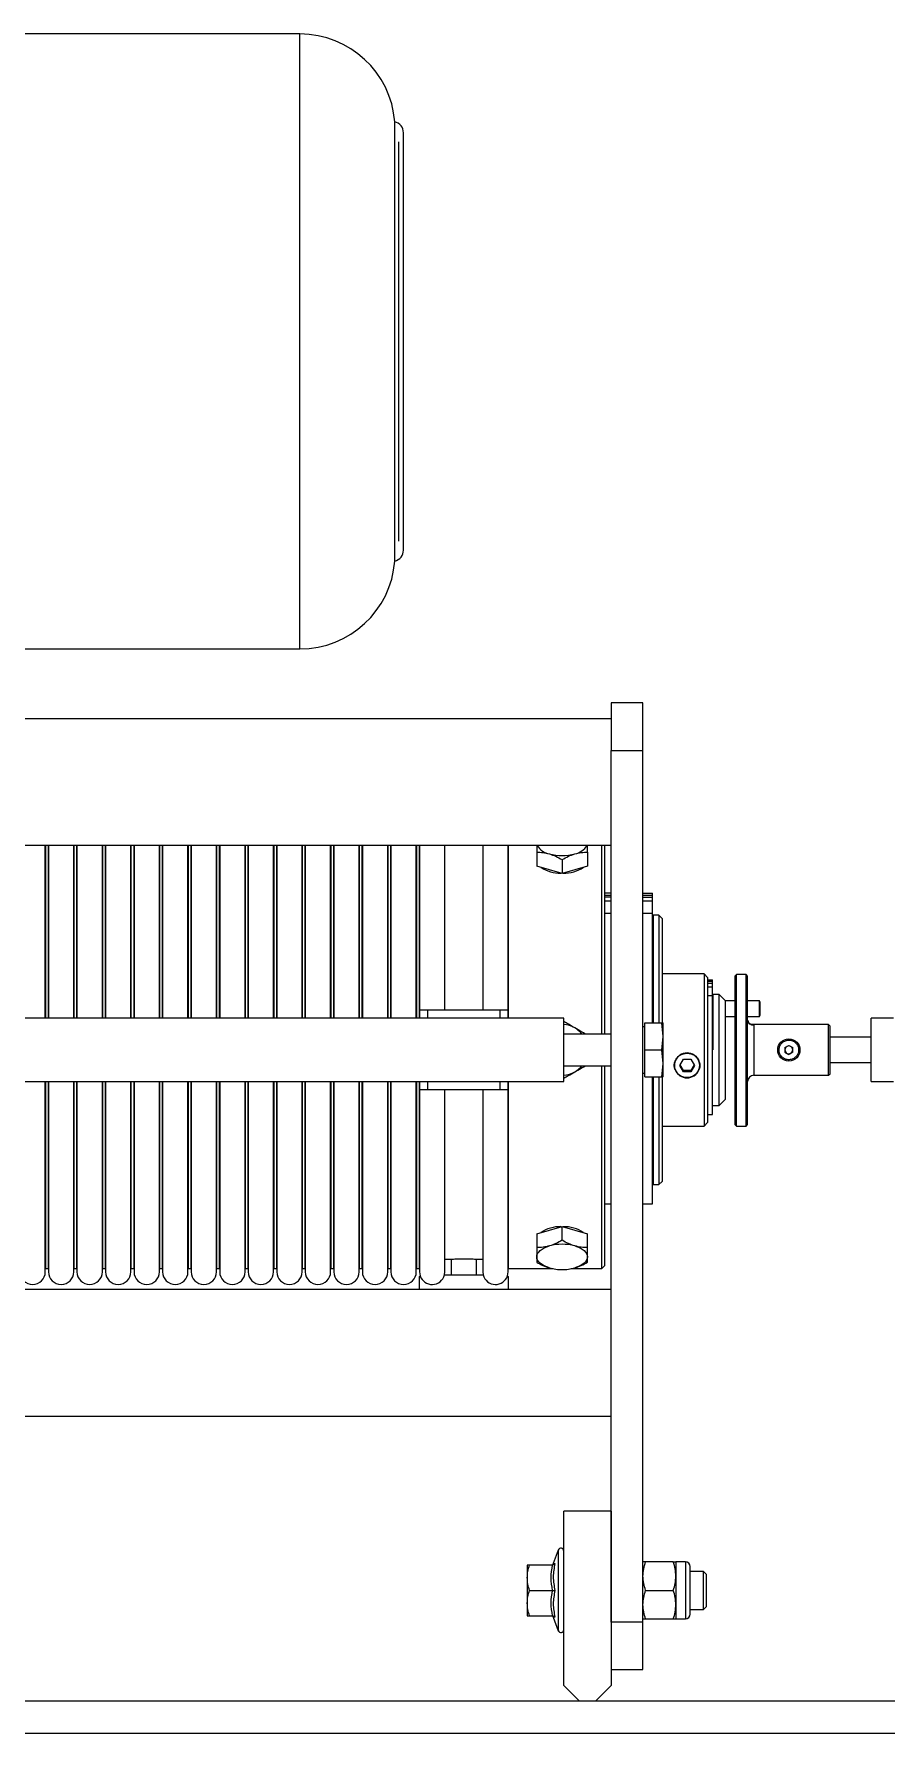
# Model space of a CAD drawing. Header units: centimetres. Extents: x 470464 to 524273, y 49611 to 59074.
# Drawn here: x 488093.8 to 488120.7, y 53014.6 to 53068.2 of the extents above; entities that cross this region are included whole.
import ezdxf

# ---------------------------------------------------------------- set-up
doc = ezdxf.new("R2010")
doc.units = ezdxf.units.CM
doc.header["$MEASUREMENT"] = 0
doc.layers.add('vinç', color=7, linetype='Continuous')

# ---------------------------------------------------------------- blocks, each defined once
blk = doc.blocks.new('ytrbnjytrbtrbrervrer')
at = {"color": 2, "linetype": 'Continuous', "lineweight": 25}
for p, q in [((429377.111, 71709.841), (429377.111, 71808.141)), ((429376.111, 71799.041), (429376.111, 71782.591)), ((429354.561, 71791.991), (429354.561, 71791.291)), ((429356.561, 71791.291), (429356.561, 71791.991)), ((429356.561, 71791.291), (429354.561, 71791.291)), ((429355.161, 71791.291), (429355.161, 71789.991)), ((429355.961, 71789.991), (429355.961, 71791.291)), ((429354.811, 71789.991), (429354.761, 71789.941)), ((429354.761, 71789.941), (429354.761, 71787.523)), ((429355.561, 71789.941), (429354.761, 71789.941)), ((429356.311, 71789.991), (429354.811, 71789.991)), ((429356.361, 71789.941), (429355.561, 71789.941)), ((429356.361, 71789.941), (429356.311, 71789.991)), ((429356.361, 71787.591), (429356.361, 71789.941)), ((429355.417, 71788.691), (429355.489, 71788.816)), ((429355.489, 71788.566), (429355.417, 71788.691)), ((429355.633, 71788.816), (429355.489, 71788.816)), ((429355.633, 71788.816), (429355.705, 71788.691)), ((429355.633, 71788.566), (429355.705, 71788.691)), ((429355.489, 71788.566), (429355.633, 71788.566)), ((429354.055, 71787.791), (429354.011, 71787.766)), ((429354.511, 71787.766), (429354.011, 71787.766)), ((429354.011, 71787.766), (429354.011, 71787.391)), ((429354.439, 71787.791), (429354.055, 71787.791)), ((429354.466, 71787.791), (429354.439, 71787.791)), ((429354.511, 71787.766), (429354.466, 71787.791)), ((429354.511, 71787.391), (429354.511, 71787.766)), ((429354.784, 71787.591), (429356.361, 71787.591)), ((429353.23, 71787.391), (429353.18, 71787.341)), ((429357.961, 71787.341), (429353.18, 71787.341)), ((429353.18, 71787.341), (429353.18, 71787.041)), ((429353.18, 71787.041), (429353.23, 71786.991)), ((429357.961, 71787.041), (429353.18, 71787.041)), ((429357.911, 71787.391), (429353.23, 71787.391)), ((429354.761, 71787.524), (429354.748, 71787.452)), ((429357.961, 71787.341), (429357.911, 71787.391)), ((429357.911, 71786.991), (429357.961, 71787.041)), ((429357.961, 71787.041), (429357.961, 71787.341)), ((429353.23, 71786.991), (429357.911, 71786.991)), ((429354.011, 71786.691), (429353.811, 71786.491)), ((429355.561, 71786.491), (429353.811, 71786.491)), ((429353.811, 71786.491), (429353.811, 71786.291)), ((429354.011, 71786.991), (429354.011, 71786.691)), ((429354.511, 71786.691), (429354.511, 71786.991)), ((429357.311, 71786.491), (429355.561, 71786.491)), ((429357.311, 71786.491), (429357.111, 71786.691)), ((429357.311, 71786.291), (429357.311, 71786.491)), ((429353.271, 71786.131), (429353.161, 71786.021)), ((429353.161, 71786.021), (429357.961, 71786.021)), ((429353.161, 71786.021), (429353.161, 71784.691)), ((429353.271, 71786.131), (429357.851, 71786.131)), ((429353.351, 71786.131), (429353.351, 71786.281)), ((429353.389, 71786.281), (429353.351, 71786.281)), ((429353.389, 71786.131), (429353.389, 71786.281)), ((429353.453, 71786.281), (429353.389, 71786.281)), ((429353.453, 71786.131), (429353.453, 71786.281)), ((429353.566, 71786.281), (429353.453, 71786.281)), ((429353.566, 71786.131), (429353.566, 71786.281)), ((429353.858, 71786.281), (429353.566, 71786.281)), ((429353.858, 71786.281), (429353.858, 71786.131)), ((429357.601, 71786.281), (429353.858, 71786.281)), ((429353.911, 71786.291), (429353.911, 71786.281)), ((429357.211, 71786.281), (429357.211, 71786.291)), ((429357.601, 71786.131), (429357.601, 71786.281)), ((429357.961, 71786.021), (429357.851, 71786.131)), ((429357.961, 71784.691), (429357.961, 71786.021)), ((429372.107, 71786.091), (429372.011, 71785.995)), ((429373.211, 71785.995), (429372.011, 71785.995)), ((429372.011, 71785.995), (429372.011, 71785.581)), ((429373.115, 71786.091), (429372.107, 71786.091)), ((429373.211, 71785.995), (429373.115, 71786.091)), ((429373.211, 71785.581), (429373.211, 71785.995)), ((429355.856, 71785.597), (429356.051, 71785.712)), ((429355.856, 71785.366), (429355.856, 71785.597)), ((429356.035, 71785.702), (429356.214, 71785.597)), ((429356.051, 71785.712), (429356.247, 71785.597)), ((429356.247, 71785.597), (429356.214, 71785.597)), ((429356.214, 71785.597), (429356.214, 71785.366)), ((429356.247, 71785.597), (429356.247, 71785.366)), ((429371.711, 71785.43), (429373.511, 71785.43)), ((429371.711, 71785.43), (429371.711, 71785.128)), ((429373.511, 71785.128), (429373.511, 71785.43)), ((429356.051, 71785.25), (429355.856, 71785.366)), ((429356.214, 71785.366), (429356.035, 71785.26)), ((429356.247, 71785.366), (429356.051, 71785.25)), ((429356.247, 71785.366), (429356.214, 71785.366)), ((429371.711, 71785.128), (429372.161, 71785.128)), ((429371.711, 71785.048), (429371.711, 71784.172)), ((429372.161, 71785.128), (429373.061, 71785.128)), ((429372.611, 71784.172), (429372.611, 71785.048)), ((429373.061, 71785.128), (429373.511, 71785.128)), ((429373.511, 71784.172), (429373.511, 71785.048)), ((429350.617, 71784.091), (429350.617, 71784.391)), ((429350.675, 71784.391), (429350.617, 71784.391)), ((429350.675, 71784.091), (429350.675, 71784.391)), ((429350.739, 71784.391), (429350.675, 71784.391)), ((429350.739, 71784.091), (429350.739, 71784.391)), ((429350.857, 71784.391), (429350.739, 71784.391)), ((429350.857, 71784.091), (429350.857, 71784.391)), ((429351.258, 71784.391), (429350.857, 71784.391)), ((429354.711, 71784.391), (429351.258, 71784.391)), ((429351.258, 71784.391), (429351.258, 71784.091)), ((429351.411, 71784.691), (429351.311, 71784.591)), ((429351.311, 71784.591), (429354.711, 71784.591)), ((429351.311, 71784.591), (429351.311, 71784.411)), ((429351.311, 71784.411), (429354.711, 71784.411)), ((429351.411, 71784.691), (429354.709, 71784.691)), ((429351.486, 71784.411), (429351.486, 71784.391)), ((429355.136, 71784.731), (429354.711, 71784.683)), ((429354.711, 71784.683), (429354.711, 71784.731)), ((429355.136, 71784.731), (429354.711, 71784.731)), ((429354.711, 71784.151), (429354.711, 71784.683)), ((429355.561, 71784.683), (429355.136, 71784.731)), ((429355.986, 71784.731), (429355.136, 71784.731)), ((429355.986, 71784.731), (429355.561, 71784.683)), ((429355.561, 71784.151), (429355.561, 71784.683)), ((429356.411, 71784.683), (429355.986, 71784.731)), ((429356.411, 71784.731), (429355.986, 71784.731)), ((429356.411, 71784.731), (429356.411, 71784.683)), ((429356.411, 71784.151), (429356.411, 71784.683)), ((429356.411, 71784.591), (429359.811, 71784.591)), ((429356.411, 71784.411), (429359.799, 71784.411)), ((429360.416, 71784.391), (429356.411, 71784.391)), ((429356.412, 71784.691), (429359.711, 71784.691)), ((429359.636, 71784.391), (429359.636, 71784.411)), ((429359.811, 71784.591), (429359.711, 71784.691)), ((429359.799, 71784.411), (429359.811, 71784.411)), ((429359.811, 71784.411), (429359.811, 71784.591)), ((429360.416, 71784.091), (429360.416, 71784.391)), ((429344.611, 71784.091), (429344.611, 71783.091)), ((429346.111, 71784.091), (429344.611, 71784.091)), ((429346.111, 71783.091), (429346.111, 71784.091)), ((429373.611, 71784.091), (429346.111, 71784.091)), ((429355.561, 71784.151), (429354.711, 71784.151)), ((429354.829, 71784.151), (429354.829, 71784.091)), ((429356.411, 71784.151), (429355.561, 71784.151)), ((429356.292, 71784.091), (429356.292, 71784.151)), ((429373.611, 71784.091), (429373.611, 71783.091)), ((429375.111, 71784.091), (429373.611, 71784.091)), ((429375.111, 71783.091), (429375.111, 71784.091)), ((429344.611, 71783.091), (429346.111, 71783.091)), ((429345.111, 71783.091), (429345.111, 71738.541)), ((429373.611, 71783.091), (429346.111, 71783.091)), ((429349.111, 71783.091), (429349.111, 71738.541)), ((429355.061, 71782.891), (429349.111, 71782.891)), ((429355.061, 71782.791), (429349.111, 71782.791)), ((429350.617, 71783.091), (429350.617, 71782.891)), ((429350.675, 71782.891), (429350.675, 71783.091)), ((429350.739, 71783.091), (429350.739, 71782.891)), ((429350.857, 71782.891), (429350.857, 71783.091)), ((429351.258, 71783.091), (429351.258, 71782.891)), ((429355.061, 71783.091), (429355.061, 71781.591)), ((429356.061, 71781.591), (429356.061, 71783.091)), ((429362.361, 71782.891), (429356.061, 71782.891)), ((429362.461, 71782.791), (429356.061, 71782.791)), ((429360.416, 71782.891), (429360.416, 71783.091)), ((429362.461, 71782.791), (429362.361, 71782.891)), ((429362.461, 71781.826), (429362.461, 71782.791)), ((429363.111, 71738.541), (429363.111, 71783.091)), ((429367.111, 71738.541), (429367.111, 71783.091)), ((429370.111, 71783.091), (429370.111, 71781.591)), ((429370.111, 71783.091), (429375.611, 71783.091)), ((429375.611, 71783.091), (429376.111, 71782.591)), ((429349.324, 71782.341), (429349.764, 71782.341)), ((429349.764, 71782.341), (429349.88, 71781.941)), ((429361.242, 71781.941), (429361.358, 71782.341)), ((429361.798, 71782.341), (429361.358, 71782.341)), ((429376.111, 71782.591), (429376.111, 71782.091)), ((429349.88, 71781.941), (429349.995, 71781.541)), ((429361.127, 71781.541), (429361.242, 71781.941)), ((429376.111, 71782.091), (429375.611, 71781.591)), ((429376.111, 71782.091), (429376.111, 71737.041)), ((429349.555, 71781.541), (429349.995, 71781.541)), ((429349.88, 71781.141), (429349.764, 71780.741)), ((429349.995, 71781.541), (429349.88, 71781.141)), ((429356.561, 71781.591), (429354.561, 71781.591)), ((429354.561, 71781.591), (429354.561, 71738.541)), ((429356.561, 71738.541), (429356.561, 71781.591)), ((429361.567, 71781.541), (429361.127, 71781.541)), ((429361.242, 71781.141), (429361.127, 71781.541)), ((429361.358, 71780.741), (429361.242, 71781.141)), ((429362.461, 71779.844), (429362.461, 71781.256)), ((429375.611, 71781.591), (429370.111, 71781.591)), ((429371.34, 71781.417), (429373.882, 71781.417)), ((429371.34, 71781.417), (429371.766, 71781.262)), ((429371.765, 71781.262), (429371.762, 71781.311)), ((429371.811, 71781.238), (429371.811, 71780.513)), ((429372.611, 71780.513), (429372.611, 71781.238)), ((429373.411, 71781.238), (429373.414, 71781.258)), ((429373.411, 71780.513), (429373.411, 71781.238)), ((429373.421, 71781.249), (429373.457, 71781.262)), ((429373.456, 71781.262), (429373.882, 71781.417)), ((429373.46, 71781.311), (429373.457, 71781.262)), ((429349.324, 71780.741), (429349.764, 71780.741)), ((429361.358, 71780.741), (429361.798, 71780.741)), ((429371.811, 71780.441), (429372.211, 71780.441)), ((429372.211, 71780.441), (429373.011, 71780.441)), ((429373.011, 71780.441), (429373.411, 71780.441)), ((429349.111, 71779.844), (429354.561, 71779.844)), ((429354.311, 71779.841), (429349.111, 71779.841)), ((429354.561, 71779.841), (429354.311, 71779.841)), ((429354.311, 71779.841), (429354.311, 71779.591)), ((429354.561, 71779.591), (429354.311, 71779.591)), ((429354.311, 71779.591), (429354.311, 71777.291)), ((429356.561, 71779.844), (429362.461, 71779.844)), ((429356.811, 71779.841), (429356.561, 71779.841)), ((429356.811, 71779.591), (429356.561, 71779.591)), ((429356.811, 71779.591), (429356.811, 71779.841)), ((429362.561, 71779.841), (429356.811, 71779.841)), ((429356.811, 71777.291), (429356.811, 71779.591)), ((429362.453, 71779.841), (429362.461, 71779.844)), ((429362.711, 71779.841), (429362.69, 71779.82)), ((429362.711, 71779.841), (429363.111, 71779.841)), ((429349.111, 71779.041), (429354.311, 71779.041)), ((429356.811, 71779.041), (429362.561, 71779.041)), ((429362.161, 71778.841), (429362.161, 71779.041)), ((429362.561, 71779.041), (429362.661, 71779.054)), ((429362.661, 71777.829), (429362.661, 71779.054)), ((429362.661, 71778.841), (429362.161, 71778.841)), ((429362.161, 71777.841), (429362.161, 71778.041)), ((429362.161, 71778.041), (429362.661, 71778.041)), ((429354.311, 71777.841), (429349.111, 71777.841)), ((429362.561, 71777.841), (429356.811, 71777.841)), ((429362.661, 71777.829), (429362.561, 71777.841)), ((429349.111, 71777.041), (429354.311, 71777.041)), ((429354.561, 71777.039), (429349.111, 71777.039)), ((429349.111, 71776.944), (429354.561, 71776.944)), ((429354.561, 71776.941), (429349.111, 71776.941)), ((429354.311, 71777.291), (429354.561, 71777.291)), ((429354.311, 71777.291), (429354.311, 71777.041)), ((429354.311, 71777.041), (429354.561, 71777.041)), ((429356.561, 71777.291), (429356.811, 71777.291)), ((429356.561, 71777.041), (429356.811, 71777.041)), ((429362.461, 71777.039), (429356.561, 71777.039)), ((429356.561, 71776.944), (429362.461, 71776.944)), ((429362.561, 71776.941), (429356.561, 71776.941)), ((429356.811, 71777.041), (429356.811, 71777.291)), ((429356.811, 71777.041), (429362.561, 71777.041)), ((429362.461, 71777.039), (429362.453, 71777.041)), ((429362.453, 71776.941), (429362.461, 71776.944)), ((429362.461, 71776.944), (429362.461, 71777.039)), ((429362.69, 71777.063), (429362.711, 71777.041)), ((429363.111, 71777.041), (429362.711, 71777.041)), ((429339.796, 71776.538), (429326.626, 71776.538)), ((429339.511, 71776.391), (429326.911, 71776.391)), ((429340.138, 71776.263), (429326.284, 71776.263)), ((429349.111, 71776.141), (429354.561, 71776.141)), ((429354.561, 71776.139), (429349.111, 71776.139)), ((429349.111, 71776.044), (429354.561, 71776.044)), ((429354.561, 71776.041), (429349.111, 71776.041)), ((429356.561, 71776.141), (429362.561, 71776.141)), ((429362.461, 71776.139), (429356.561, 71776.139)), ((429356.561, 71776.044), (429362.461, 71776.044)), ((429362.561, 71776.041), (429356.561, 71776.041)), ((429362.461, 71776.139), (429362.453, 71776.141)), ((429362.453, 71776.041), (429362.461, 71776.044)), ((429362.461, 71776.044), (429362.461, 71776.139)), ((429349.111, 71775.241), (429354.561, 71775.241)), ((429354.561, 71775.239), (429349.111, 71775.239)), ((429356.561, 71775.241), (429362.561, 71775.241)), ((429362.461, 71775.239), (429356.561, 71775.239)), ((429362.461, 71775.239), (429362.453, 71775.241)), ((429362.461, 71775.144), (429362.461, 71775.239)), ((429349.111, 71775.144), (429354.561, 71775.144)), ((429354.561, 71775.141), (429349.111, 71775.141)), ((429356.561, 71775.144), (429362.461, 71775.144)), ((429362.561, 71775.141), (429356.561, 71775.141)), ((429362.453, 71775.141), (429362.461, 71775.144)), ((429349.111, 71774.341), (429354.561, 71774.341)), ((429354.561, 71774.339), (429349.111, 71774.339)), ((429349.111, 71774.244), (429354.561, 71774.244)), ((429354.561, 71774.241), (429349.111, 71774.241)), ((429356.561, 71774.341), (429362.561, 71774.341)), ((429362.461, 71774.339), (429356.561, 71774.339)), ((429356.561, 71774.244), (429362.461, 71774.244)), ((429362.561, 71774.241), (429356.561, 71774.241)), ((429362.461, 71774.339), (429362.453, 71774.341)), ((429362.453, 71774.241), (429362.461, 71774.244)), ((429362.461, 71774.244), (429362.461, 71774.339)), ((429342.911, 71773.272), (429323.511, 71773.272)), ((429323.511, 71773.272), (429323.511, 71761.991)), ((429342.911, 71761.991), (429342.911, 71773.272)), ((429349.111, 71773.441), (429354.561, 71773.441)), ((429354.561, 71773.439), (429349.111, 71773.439)), ((429349.111, 71773.344), (429354.561, 71773.344)), ((429354.561, 71773.341), (429349.111, 71773.341)), ((429356.561, 71773.441), (429362.561, 71773.441)), ((429362.461, 71773.439), (429356.561, 71773.439)), ((429356.561, 71773.344), (429362.461, 71773.344)), ((429362.561, 71773.341), (429356.561, 71773.341)), ((429362.461, 71773.439), (429362.453, 71773.441)), ((429362.453, 71773.341), (429362.461, 71773.344)), ((429362.461, 71773.344), (429362.461, 71773.439)), ((429349.111, 71772.541), (429354.561, 71772.541)), ((429354.561, 71772.539), (429349.111, 71772.539)), ((429349.111, 71772.444), (429354.561, 71772.444)), ((429354.561, 71772.441), (429349.111, 71772.441)), ((429356.561, 71772.541), (429362.561, 71772.541)), ((429362.461, 71772.539), (429356.561, 71772.539)), ((429356.561, 71772.444), (429362.461, 71772.444)), ((429362.561, 71772.441), (429356.561, 71772.441)), ((429362.461, 71772.539), (429362.453, 71772.541)), ((429362.453, 71772.441), (429362.461, 71772.444)), ((429362.461, 71772.444), (429362.461, 71772.539)), ((429349.111, 71771.641), (429354.561, 71771.641)), ((429354.561, 71771.639), (429349.111, 71771.639)), ((429349.111, 71771.544), (429354.561, 71771.544)), ((429354.561, 71771.541), (429349.111, 71771.541)), ((429356.561, 71771.641), (429362.561, 71771.641)), ((429362.461, 71771.639), (429356.561, 71771.639)), ((429356.561, 71771.544), (429362.461, 71771.544)), ((429362.561, 71771.541), (429356.561, 71771.541)), ((429362.461, 71771.639), (429362.453, 71771.641)), ((429362.453, 71771.541), (429362.461, 71771.544)), ((429362.461, 71771.544), (429362.461, 71771.639)), ((429349.111, 71770.741), (429354.561, 71770.741)), ((429354.561, 71770.739), (429349.111, 71770.739)), ((429349.111, 71770.644), (429354.561, 71770.644)), ((429354.561, 71770.641), (429349.111, 71770.641)), ((429356.561, 71770.741), (429362.561, 71770.741)), ((429362.461, 71770.739), (429356.561, 71770.739)), ((429356.561, 71770.644), (429362.461, 71770.644)), ((429362.561, 71770.641), (429356.561, 71770.641)), ((429362.461, 71770.739), (429362.453, 71770.741)), ((429362.453, 71770.641), (429362.461, 71770.644)), ((429362.461, 71770.644), (429362.461, 71770.739)), ((429349.111, 71769.841), (429354.561, 71769.841)), ((429354.561, 71769.839), (429349.111, 71769.839)), ((429349.111, 71769.744), (429354.561, 71769.744)), ((429354.561, 71769.741), (429349.111, 71769.741)), ((429356.561, 71769.841), (429362.561, 71769.841)), ((429362.461, 71769.839), (429356.561, 71769.839)), ((429356.561, 71769.744), (429362.461, 71769.744)), ((429362.561, 71769.741), (429356.561, 71769.741)), ((429362.461, 71769.839), (429362.453, 71769.841)), ((429362.453, 71769.741), (429362.461, 71769.744)), ((429362.461, 71769.744), (429362.461, 71769.839)), ((429349.111, 71768.941), (429354.561, 71768.941)), ((429354.561, 71768.939), (429349.111, 71768.939)), ((429349.111, 71768.844), (429354.561, 71768.844)), ((429354.561, 71768.841), (429349.111, 71768.841)), ((429356.561, 71768.941), (429362.561, 71768.941)), ((429362.461, 71768.939), (429356.561, 71768.939)), ((429356.561, 71768.844), (429362.461, 71768.844)), ((429362.561, 71768.841), (429356.561, 71768.841)), ((429362.461, 71768.939), (429362.453, 71768.941)), ((429362.453, 71768.841), (429362.461, 71768.844)), ((429362.461, 71768.844), (429362.461, 71768.939)), ((429349.111, 71768.041), (429354.561, 71768.041)), ((429354.561, 71768.039), (429349.111, 71768.039)), ((429349.111, 71767.944), (429354.561, 71767.944)), ((429354.561, 71767.941), (429349.111, 71767.941)), ((429356.561, 71768.041), (429362.561, 71768.041)), ((429362.461, 71768.039), (429356.561, 71768.039)), ((429356.561, 71767.944), (429362.461, 71767.944)), ((429362.561, 71767.941), (429356.561, 71767.941)), ((429362.461, 71768.039), (429362.453, 71768.041)), ((429362.453, 71767.941), (429362.461, 71767.944)), ((429362.461, 71767.944), (429362.461, 71768.039)), ((429349.111, 71767.141), (429354.561, 71767.141)), ((429354.561, 71767.139), (429349.111, 71767.139)), ((429349.111, 71767.044), (429354.561, 71767.044)), ((429354.561, 71767.041), (429349.111, 71767.041)), ((429356.561, 71767.141), (429362.561, 71767.141)), ((429362.461, 71767.139), (429356.561, 71767.139)), ((429356.561, 71767.044), (429362.461, 71767.044)), ((429362.561, 71767.041), (429356.561, 71767.041)), ((429362.461, 71767.139), (429362.453, 71767.141)), ((429362.453, 71767.041), (429362.461, 71767.044)), ((429362.461, 71767.044), (429362.461, 71767.139)), ((429349.111, 71766.241), (429354.561, 71766.241)), ((429354.561, 71766.239), (429349.111, 71766.239)), ((429349.111, 71766.144), (429354.561, 71766.144)), ((429354.561, 71766.141), (429349.111, 71766.141)), ((429356.561, 71766.241), (429362.561, 71766.241)), ((429362.461, 71766.239), (429356.561, 71766.239)), ((429356.561, 71766.144), (429362.461, 71766.144)), ((429362.561, 71766.141), (429356.561, 71766.141)), ((429362.461, 71766.239), (429362.453, 71766.241)), ((429362.453, 71766.141), (429362.461, 71766.144)), ((429362.461, 71766.144), (429362.461, 71766.239)), ((429349.111, 71765.341), (429354.561, 71765.341)), ((429354.561, 71765.339), (429349.111, 71765.339)), ((429349.111, 71765.244), (429354.561, 71765.244)), ((429354.561, 71765.241), (429349.111, 71765.241)), ((429356.561, 71765.341), (429362.561, 71765.341)), ((429362.461, 71765.339), (429356.561, 71765.339)), ((429356.561, 71765.244), (429362.461, 71765.244)), ((429362.561, 71765.241), (429356.561, 71765.241)), ((429362.461, 71765.339), (429362.453, 71765.341)), ((429362.453, 71765.241), (429362.461, 71765.244)), ((429362.461, 71765.244), (429362.461, 71765.339))]:
    blk.add_line(p, q, dxfattribs=at)
at = {"color": 2, "linetype": 'Continuous', "lineweight": 25, "flags": 128}
for points in [[(429354.633, 71787.396), (429354.628, 71787.395), (429354.59, 71787.391)], [(429353.161, 71785.529), (429353.16, 71785.481), (429353.161, 71785.434)], [(429355.664, 71785.481), (429355.681, 71785.598), (429355.731, 71785.704), (429355.81, 71785.791), (429355.91, 71785.85), (429356.022, 71785.876), (429356.138, 71785.867), (429356.245, 71785.824), (429356.335, 71785.751), (429356.401, 71785.653), (429356.435, 71785.54), (429356.435, 71785.422), (429356.401, 71785.31), (429356.335, 71785.212), (429356.245, 71785.138), (429356.138, 71785.095), (429356.022, 71785.087), (429355.91, 71785.113), (429355.81, 71785.172), (429355.731, 71785.258), (429355.681, 71785.365), (429355.664, 71785.481)], [(429361.744, 71781.941), (429361.773, 71782.028), (429361.808, 71782.107), (429361.847, 71782.176), (429361.891, 71782.234), (429361.938, 71782.28), (429361.987, 71782.314), (429362.039, 71782.334), (429362.091, 71782.341)], [(429362.091, 71782.341), (429362.143, 71782.334), (429362.194, 71782.314), (429362.244, 71782.28), (429362.291, 71782.234), (429362.334, 71782.176), (429362.374, 71782.107), (429362.408, 71782.028), (429362.437, 71781.941)], [(429362.091, 71780.741), (429362.039, 71780.748), (429361.987, 71780.769), (429361.938, 71780.802), (429361.891, 71780.848), (429361.847, 71780.907), (429361.808, 71780.976), (429361.773, 71781.054), (429361.744, 71781.141)], [(429362.437, 71781.141), (429362.408, 71781.054), (429362.374, 71780.976), (429362.334, 71780.907), (429362.291, 71780.848), (429362.244, 71780.802), (429362.194, 71780.769), (429362.143, 71780.748), (429362.091, 71780.741)], [(429362.69, 71779.82), (429362.685, 71779.822), (429362.561, 71779.841)], [(429362.561, 71777.041), (429362.685, 71777.061), (429362.69, 71777.063)]]:
    blk.add_lwpolyline(points, dxfattribs=at)
at = {"color": 2, "linetype": 'Continuous', "lineweight": 25}
blk.add_circle((429355.561, 71788.691), 0.35, dxfattribs=at)
for centre, radius, start, end in [((429355.561, 71788.691), 0.125, 150, 210), ((429355.561, 71788.691), 0.125, 90, 150), ((429355.561, 71788.691), 0.125, 210, 270), ((429355.561, 71788.691), 0.125, 30, 90), ((429355.561, 71788.691), 0.125, 270, 330), ((429355.561, 71788.691), 0.125, 330, 30), ((429354.586, 71787.589), 0.198, 283.6524, 0.7063), ((429356.561, 71787.591), 0.2, 180, 270), ((429354.402, 71785.481), 1.244, 175.6769, 184.3231), ((429356.061, 71785.481), 0.403, 111.5924, 248.4076), ((429356.051, 71785.497), 0.384, 68.9813, 111.0187), ((429356.04, 71785.481), 0.403, 291.5928, 68.4072), ((429371.862, 71785.43), 0.151, 90, 180), ((429373.36, 71785.43), 0.151, 0, 90), ((429356.051, 71785.465), 0.384, 248.9813, 291.0187), ((429348.81, 71781.832), 0.578, 10.9209, 58.6294), ((429348.843, 71781.593), 1.142, 359.1919, 33.013), ((429362.248, 71781.602), 1.111, 146.4926, 181.3025), ((429347.925, 71781.541), 1.506, 344.6021, 15.3979), ((429355.561, 71781.541), 0.8, 150, 176.4167), ((429355.561, 71781.541), 0.8, 128.6822, 150), ((429355.561, 71781.541), 0.8, 30, 51.3178), ((429355.561, 71781.541), 0.8, 3.5833, 30), ((429363.197, 71781.541), 1.506, 164.6021, 195.3979), ((429360.985, 71781.541), 1.506, 344.6021, 15.3979), ((429348.852, 71781.222), 0.531, 299.141, 351.3088), ((429348.865, 71781.483), 1.121, 326.649, 1.1462), ((429362.257, 71781.483), 1.121, 178.8538, 213.351), ((429371.371, 71781.501), 0.09, 90, 250), ((429373.851, 71781.501), 0.09, 290, 90), ((429362.561, 71779.441), 0.4, 284.4775, 71.2278), ((429362.561, 71777.441), 0.4, 288.7722, 75.5225), ((429362.561, 71776.541), 0.4, 270, 90), ((429326.626, 71776.188), 0.35, 90, 167.6264), ((429339.796, 71776.188), 0.35, 12.3736, 90), ((429326.511, 71773.272), 3, 94.337, 180), ((429339.911, 71773.272), 3, 0, 85.663), ((429362.561, 71775.641), 0.4, 270, 90), ((429362.561, 71774.741), 0.4, 270, 90), ((429362.561, 71773.841), 0.4, 270, 90), ((429362.561, 71772.941), 0.4, 270, 90), ((429362.561, 71772.041), 0.4, 270, 90), ((429362.561, 71771.141), 0.4, 270, 90), ((429362.561, 71770.241), 0.4, 270, 90), ((429362.561, 71769.341), 0.4, 270, 90), ((429362.561, 71768.441), 0.4, 270, 90), ((429362.561, 71767.541), 0.4, 270, 90), ((429362.561, 71766.641), 0.4, 270, 90), ((429362.561, 71765.741), 0.4, 270, 90), ((429362.561, 71764.841), 0.4, 270, 90)]:
    blk.add_arc(centre, radius, start, end, dxfattribs=at)
for points, knots in [([(429355.293, 71788.536), (429355.277, 71788.572), (429355.252, 71788.627), (429355.249, 71788.709), (429355.259, 71788.772), (429355.282, 71788.832), (429355.326, 71788.9), (429355.402, 71788.966), (429355.498, 71788.999), (429355.579, 71789.003), (429355.642, 71788.993), (429355.701, 71788.97), (429355.771, 71788.927), (429355.806, 71788.878), (429355.829, 71788.846)], [0, 0, 0, 0, 0.11972, 0.184889, 0.249996, 0.315165, 0.380275, 0.499995, 0.61972, 0.684884, 0.749996, 0.815165, 0.880276, 1, 1, 1, 1]), ([(429355.829, 71788.846), (429355.845, 71788.81), (429355.87, 71788.755), (429355.873, 71788.673), (429355.862, 71788.61), (429355.84, 71788.551), (429355.796, 71788.482), (429355.72, 71788.416), (429355.624, 71788.383), (429355.543, 71788.38), (429355.48, 71788.39), (429355.421, 71788.412), (429355.351, 71788.456), (429355.316, 71788.505), (429355.293, 71788.536)], [0, 0, 0, 0, 0.119718, 0.184888, 0.250001, 0.315162, 0.380276, 0.499997, 0.619723, 0.684886, 0.749999, 0.815168, 0.880279, 1, 1, 1, 1]), ([(429354.761, 71787.524), (429354.761, 71787.524), (429354.761, 71787.522), (429354.762, 71787.533), (429354.765, 71787.56), (429354.773, 71787.586), (429354.781, 71787.59), (429354.784, 71787.591)], [0, 0, 0, 0, 0.005286, 0.12901, 0.503498, 0.751678, 1, 1, 1, 1]), ([(429354.748, 71787.453), (429354.746, 71787.45), (429354.741, 71787.444), (429354.716, 71787.431), (429354.678, 71787.41), (429354.645, 71787.4), (429354.63, 71787.395)], [0, 0, 0, 0, 0.320752, 0.591295, 0.812993, 1, 1, 1, 1]), ([(429355.561, 71786.691), (429355.46, 71786.691), (429355.257, 71786.691), (429354.964, 71786.691), (429354.694, 71786.691), (429354.458, 71786.691), (429354.264, 71786.691), (429354.12, 71786.691), (429354.028, 71786.691), (429354.017, 71786.691), (429354.011, 71786.691)], [0, 0, 0, 0, 0.125001, 0.250001, 0.374999, 0.5, 0.625, 0.749999, 0.874999, 1, 1, 1, 1]), ([(429357.111, 71786.691), (429357.105, 71786.691), (429357.094, 71786.691), (429357.002, 71786.691), (429356.858, 71786.691), (429356.664, 71786.691), (429356.428, 71786.691), (429356.158, 71786.691), (429355.865, 71786.691), (429355.662, 71786.691), (429355.561, 71786.691)], [0, 0, 0, 0, 0.125001, 0.250001, 0.375, 0.5, 0.625001, 0.749999, 0.874999, 1, 1, 1, 1]), ([(429353.811, 71786.291), (429353.817, 71786.291), (429353.831, 71786.291), (429353.935, 71786.291), (429354.096, 71786.291), (429354.316, 71786.291), (429354.582, 71786.291), (429354.887, 71786.291), (429355.217, 71786.291), (429355.446, 71786.291), (429355.561, 71786.291)], [0, 0, 0, 0, 0.125, 0.25, 0.375001, 0.500001, 0.625001, 0.750001, 0.875, 1, 1, 1, 1]), ([(429355.913, 71785.107), (429355.873, 71785.127), (429355.792, 71785.167), (429355.703, 71785.273), (429355.66, 71785.384), (429355.649, 71785.499), (429355.668, 71785.615), (429355.734, 71785.734), (429355.822, 71785.815), (429355.888, 71785.844), (429355.913, 71785.856)], [0, 0, 0, 0, 0.1393924, 0.2787545, 0.4184968, 0.4999848, 0.6377802, 0.7755318, 0.9144853, 1, 1, 1, 1]), ([(429355.913, 71785.856), (429355.95, 71785.868), (429356.025, 71785.893), (429356.122, 71785.882), (429356.173, 71785.862), (429356.188, 71785.856)], [0, 0, 0, 0, 0.412016, 0.818547, 1, 1, 1, 1]), ([(429373.36, 71785.581), (429373.35, 71785.581), (429373.335, 71785.581), (429373.241, 71785.581), (429373.145, 71785.581), (429373.025, 71785.581), (429372.85, 71785.581), (429372.611, 71785.581), (429372.372, 71785.581), (429372.197, 71785.581), (429372.077, 71785.581), (429371.981, 71785.581), (429371.887, 71785.581), (429371.872, 71785.581), (429371.862, 71785.581)], [0, 0, 0, 0, 0.119728, 0.184181, 0.250001, 0.315821, 0.380273, 0.500001, 0.619728, 0.68418, 0.75, 0.81582, 0.880272, 1, 1, 1, 1]), ([(429356.188, 71785.107), (429356.151, 71785.094), (429356.078, 71785.07), (429355.981, 71785.08), (429355.929, 71785.101), (429355.913, 71785.107)], [0, 0, 0, 0, 0.412029, 0.818553, 1, 1, 1, 1]), ([(429372.161, 71785.128), (429372.086, 71785.124), (429371.933, 71785.116), (429371.786, 71785.071), (429371.711, 71785.048)], [0, 0, 0, 0, 0.494512, 1, 1, 1, 1]), ([(429371.711, 71785.048), (429371.711, 71785.07), (429371.711, 71785.116), (429371.711, 71785.124), (429371.711, 71785.128)], [0, 0, 0, 0, 0.495464, 1, 1, 1, 1]), ([(429372.611, 71785.048), (429372.538, 71785.07), (429372.39, 71785.116), (429372.238, 71785.124), (429372.161, 71785.128)], [0, 0, 0, 0, 0.49546, 1, 1, 1, 1]), ([(429373.061, 71785.128), (429372.986, 71785.124), (429372.833, 71785.116), (429372.686, 71785.071), (429372.611, 71785.048)], [0, 0, 0, 0, 0.494509, 1, 1, 1, 1]), ([(429373.511, 71785.048), (429373.438, 71785.07), (429373.29, 71785.116), (429373.138, 71785.124), (429373.061, 71785.128)], [0, 0, 0, 0, 0.495458, 1, 1, 1, 1]), ([(429373.511, 71785.048), (429373.511, 71785.07), (429373.511, 71785.116), (429373.511, 71785.124), (429373.511, 71785.128)], [0, 0, 0, 0, 0.495464, 1, 1, 1, 1]), ([(429372.161, 71784.091), (429372.086, 71784.095), (429371.933, 71784.104), (429371.786, 71784.149), (429371.711, 71784.172)], [0, 0, 0, 0, 0.49451, 1, 1, 1, 1]), ([(429371.711, 71784.172), (429371.711, 71784.149), (429371.711, 71784.104), (429371.711, 71784.095), (429371.711, 71784.091)], [0, 0, 0, 0, 0.495464, 1, 1, 1, 1]), ([(429372.611, 71784.172), (429372.538, 71784.149), (429372.39, 71784.104), (429372.238, 71784.095), (429372.161, 71784.091)], [0, 0, 0, 0, 0.49546, 1, 1, 1, 1]), ([(429373.061, 71784.091), (429372.986, 71784.095), (429372.833, 71784.104), (429372.686, 71784.149), (429372.611, 71784.172)], [0, 0, 0, 0, 0.4945077, 1, 1, 1, 1]), ([(429373.511, 71784.172), (429373.438, 71784.149), (429373.29, 71784.104), (429373.138, 71784.095), (429373.061, 71784.091)], [0, 0, 0, 0, 0.495457, 1, 1, 1, 1]), ([(429373.511, 71784.091), (429373.511, 71784.095), (429373.511, 71784.104), (429373.511, 71784.149), (429373.511, 71784.172)], [0, 0, 0, 0, 0.4945048, 1, 1, 1, 1]), ([(429349.324, 71782.341), (429349.268, 71782.341), (429349.189, 71782.341), (429349.129, 71782.341), (429349.111, 71782.341)], [0, 0, 0, 0, 0.706636, 1, 1, 1, 1]), ([(429349.378, 71781.941), (429349.361, 71782.008), (429349.329, 71782.144), (429349.325, 71782.275), (429349.324, 71782.341)], [0, 0, 0, 0, 0.494518, 1, 1, 1, 1]), ([(429355.061, 71782.275), (429355.036, 71782.232), (429354.973, 71782.123), (429354.908, 71782.01), (429354.868, 71781.941)], [0, 0, 0, 0, 0.394354, 1, 1, 1, 1]), ([(429356.254, 71781.941), (429356.215, 71782.008), (429356.15, 71782.121), (429356.087, 71782.231), (429356.061, 71782.275)], [0, 0, 0, 0, 0.593568, 1, 1, 1, 1]), ([(429361.798, 71782.341), (429361.797, 71782.276), (429361.794, 71782.145), (429361.761, 71782.01), (429361.744, 71781.941)], [0, 0, 0, 0, 0.495449, 1, 1, 1, 1]), ([(429362.091, 71782.341), (429362.049, 71782.341), (429361.964, 71782.341), (429361.854, 71782.341), (429361.798, 71782.341)], [0, 0, 0, 0, 0.494518, 1, 1, 1, 1]), ([(429362.26, 71782.341), (429362.24, 71782.341), (429362.199, 71782.341), (429362.127, 71782.341), (429362.091, 71782.341)], [0, 0, 0, 0, 0.495468, 1, 1, 1, 1]), ([(429362.437, 71781.941), (429362.415, 71782.008), (429362.369, 71782.144), (429362.297, 71782.275), (429362.26, 71782.341)], [0, 0, 0, 0, 0.49452, 1, 1, 1, 1]), ([(429349.555, 71781.541), (429349.519, 71781.606), (429349.446, 71781.737), (429349.401, 71781.873), (429349.378, 71781.941)], [0, 0, 0, 0, 0.495463, 1, 1, 1, 1]), ([(429354.868, 71781.941), (429354.829, 71781.874), (429354.761, 71781.756), (429354.695, 71781.641), (429354.666, 71781.591)], [0, 0, 0, 0, 0.566042, 1, 1, 1, 1]), ([(429356.456, 71781.591), (429356.428, 71781.64), (429356.362, 71781.754), (429356.293, 71781.873), (429356.254, 71781.941)], [0, 0, 0, 0, 0.42245, 1, 1, 1, 1]), ([(429361.744, 71781.941), (429361.722, 71781.874), (429361.676, 71781.739), (429361.604, 71781.608), (429361.567, 71781.541)], [0, 0, 0, 0, 0.494509, 1, 1, 1, 1]), ([(429362.491, 71781.541), (429362.489, 71781.606), (429362.486, 71781.737), (429362.454, 71781.873), (429362.437, 71781.941)], [0, 0, 0, 0, 0.495463, 1, 1, 1, 1]), ([(429349.324, 71780.741), (429349.325, 71780.806), (429349.328, 71780.937), (429349.361, 71781.073), (429349.378, 71781.141)], [0, 0, 0, 0, 0.495449, 1, 1, 1, 1]), ([(429349.378, 71781.141), (429349.4, 71781.208), (429349.445, 71781.344), (429349.518, 71781.475), (429349.555, 71781.541)], [0, 0, 0, 0, 0.494511, 1, 1, 1, 1]), ([(429361.567, 71781.541), (429361.603, 71781.476), (429361.676, 71781.345), (429361.721, 71781.21), (429361.744, 71781.141)], [0, 0, 0, 0, 0.495454, 1, 1, 1, 1]), ([(429361.744, 71781.141), (429361.761, 71781.074), (429361.793, 71780.939), (429361.796, 71780.808), (429361.798, 71780.741)], [0, 0, 0, 0, 0.494518, 1, 1, 1, 1]), ([(429362.26, 71780.741), (429362.296, 71780.806), (429362.369, 71780.937), (429362.414, 71781.073), (429362.437, 71781.141)], [0, 0, 0, 0, 0.495449, 1, 1, 1, 1]), ([(429362.437, 71781.141), (429362.453, 71781.208), (429362.486, 71781.344), (429362.489, 71781.475), (429362.491, 71781.541)], [0, 0, 0, 0, 0.49451, 1, 1, 1, 1]), ([(429371.762, 71781.311), (429371.904, 71781.287), (429372.189, 71781.238), (429372.47, 71781.287), (429372.611, 71781.311)], [0, 0, 0, 0, 0.499537, 1, 1, 1, 1]), ([(429371.762, 71781.311), (429371.768, 71781.308), (429371.781, 71781.301), (429371.797, 71781.284), (429371.809, 71781.262), (429371.81, 71781.246), (429371.811, 71781.238)], [0, 0, 0, 0, 0.250109, 0.500483, 0.76905, 1, 1, 1, 1]), ([(429371.765, 71781.262), (429371.781, 71781.25), (429371.802, 71781.235), (429371.802, 71781.245), (429371.803, 71781.247)], [0, 0, 0, 0, 0.798609, 1, 1, 1, 1]), ([(429372.611, 71781.238), (429372.478, 71781.217), (429372.211, 71781.175), (429371.944, 71781.217), (429371.811, 71781.238)], [0, 0, 0, 0, 0.4999984, 1, 1, 1, 1]), ([(429372.611, 71781.311), (429372.752, 71781.287), (429373.033, 71781.238), (429373.318, 71781.287), (429373.46, 71781.311)], [0, 0, 0, 0, 0.499538, 1, 1, 1, 1]), ([(429372.611, 71781.238), (429372.611, 71781.246), (429372.611, 71781.262), (429372.611, 71781.284), (429372.611, 71781.301), (429372.611, 71781.308), (429372.611, 71781.311)], [0, 0, 0, 0, 0.231012, 0.499489, 0.750073, 1, 1, 1, 1]), ([(429373.411, 71781.238), (429373.278, 71781.217), (429373.011, 71781.175), (429372.744, 71781.217), (429372.611, 71781.238)], [0, 0, 0, 0, 0.5000016, 1, 1, 1, 1]), ([(429373.411, 71781.238), (429373.412, 71781.246), (429373.413, 71781.262), (429373.425, 71781.284), (429373.441, 71781.301), (429373.454, 71781.308), (429373.46, 71781.311)], [0, 0, 0, 0, 0.23101, 0.499535, 0.750114, 1, 1, 1, 1]), ([(429349.111, 71780.741), (429349.128, 71780.741), (429349.188, 71780.741), (429349.267, 71780.741), (429349.324, 71780.741)], [0, 0, 0, 0, 0.278367, 1, 1, 1, 1]), ([(429361.798, 71780.741), (429361.853, 71780.741), (429361.963, 71780.741), (429362.048, 71780.741), (429362.091, 71780.741)], [0, 0, 0, 0, 0.495463, 1, 1, 1, 1]), ([(429362.091, 71780.741), (429362.126, 71780.741), (429362.198, 71780.741), (429362.239, 71780.741), (429362.26, 71780.741)], [0, 0, 0, 0, 0.494501, 1, 1, 1, 1]), ([(429372.211, 71780.441), (429372.144, 71780.445), (429372.008, 71780.452), (429371.877, 71780.492), (429371.811, 71780.513)], [0, 0, 0, 0, 0.4945048, 1, 1, 1, 1]), ([(429371.811, 71780.513), (429371.811, 71780.493), (429371.811, 71780.452), (429371.811, 71780.445), (429371.811, 71780.441)], [0, 0, 0, 0, 0.495465, 1, 1, 1, 1]), ([(429372.611, 71780.513), (429372.546, 71780.493), (429372.415, 71780.452), (429372.279, 71780.445), (429372.211, 71780.441)], [0, 0, 0, 0, 0.4954569, 1, 1, 1, 1]), ([(429373.011, 71780.441), (429372.944, 71780.445), (429372.808, 71780.452), (429372.677, 71780.492), (429372.611, 71780.513)], [0, 0, 0, 0, 0.4945016, 1, 1, 1, 1]), ([(429373.411, 71780.513), (429373.346, 71780.493), (429373.215, 71780.452), (429373.079, 71780.445), (429373.011, 71780.441)], [0, 0, 0, 0, 0.495465, 1, 1, 1, 1]), ([(429373.411, 71780.441), (429373.411, 71780.445), (429373.411, 71780.452), (429373.411, 71780.492), (429373.411, 71780.513)], [0, 0, 0, 0, 0.49451, 1, 1, 1, 1]), ([(429362.149, 71778.441), (429362.149, 71778.486), (429362.15, 71778.576), (429362.154, 71778.696), (429362.158, 71778.786), (429362.161, 71778.837), (429362.161, 71778.836), (429362.161, 71778.836)], [0, 0, 0, 0, 0.214567, 0.429125, 0.643936, 0.858904, 1, 1, 1, 1]), ([(429362.161, 71778.046), (429362.161, 71778.045), (429362.161, 71778.039), (429362.159, 71778.076), (429362.155, 71778.154), (429362.151, 71778.266), (429362.149, 71778.368), (429362.149, 71778.427), (429362.149, 71778.441)], [0, 0, 0, 0, 0.073543, 0.287774, 0.502152, 0.716875, 0.931607, 1, 1, 1, 1])]:
    blk.add_open_spline(points, degree=3, knots=knots, dxfattribs=at)
blk = doc.blocks.new('teyrujehkutk5rjykturjset')
at = {"layer": 'vinç', "color": 2}
blk.add_blockref('ytrbnjytrbtrbrervrer', (-15647.027, 3979.597), dxfattribs=at)
blk = doc.blocks.new('rtrtjhrkıtyurjtyrkurjt')
at = {"layer": 'vinç', "color": 2}
blk.add_blockref('teyrujehkutk5rjykturjset', (3449.374, -3989.374), dxfattribs=at)

msp = doc.modelspace()

# ---------------------------------------------------------------- block references
at = {"layer": 'vinç', "color": 2, "rotation": 270}
msp.add_blockref('rtrtjhrkıtyurjtyrkurjt', (416338.736, 470194.022), dxfattribs=at)

doc.saveas('drawing.dxf')
